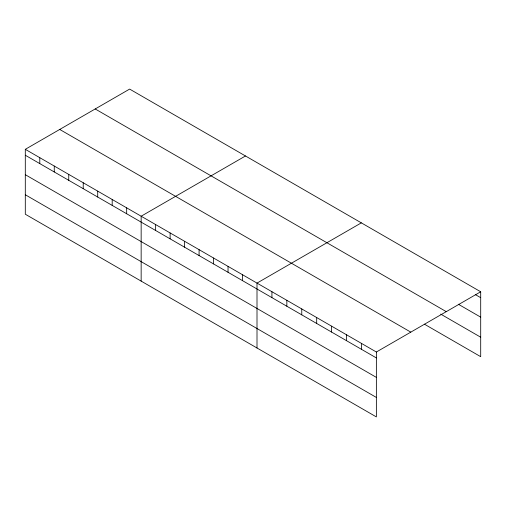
<?xml version="1.0" encoding="UTF-8"?>
<svg xmlns="http://www.w3.org/2000/svg" width="506" height="506" viewBox="0 0 506 506"><rect width="100%" height="100%" fill="white"/><g stroke="black" fill="none" stroke-linecap="round" stroke-linejoin="round"><path stroke-width="0.76" d="M25.3 149.321L376.369 352.012L376.369 416.912L25.3 214.221L25.3 149.321L129.631 89.088L480.7 291.779L480.7 356.679L424.407 324.175M245.486 155.974L141.155 216.214L141.155 281.108M361.335 222.861L257.004 283.101L257.004 347.995M376.369 352.012L480.7 291.779M475.273 294.555L480.7 297.686M458.322 304.232L480.7 317.154M95.204 108.967L446.273 311.652M440.688 314.106L480.7 337.211M59.727 129.447L410.796 332.132M25.3 155.234L376.369 357.919M25.3 174.696L376.369 377.387M25.3 194.753L376.369 397.444M361.448 343.397L361.448 349.304M346.528 334.782L346.528 340.69M331.607 326.168L331.607 332.075M316.686 317.553L316.686 323.46M301.766 308.938L301.766 314.846M286.845 300.324L286.845 306.238M271.924 291.709L271.924 297.623M242.526 274.739L242.526 280.647M228.042 266.377L228.042 272.285M213.564 258.016L213.564 263.923M199.079 249.654L199.079 255.562M184.595 241.292L184.595 247.2M170.117 232.931L170.117 238.838M155.633 224.569L155.633 230.477M126.671 207.852L126.671 213.76M112.193 199.49L112.193 205.398M97.709 191.129L97.709 197.036M83.224 182.767L83.224 188.675M68.746 174.406L68.746 180.313M54.262 166.044L54.262 171.951M39.784 157.682L39.784 163.59"/></g></svg>
